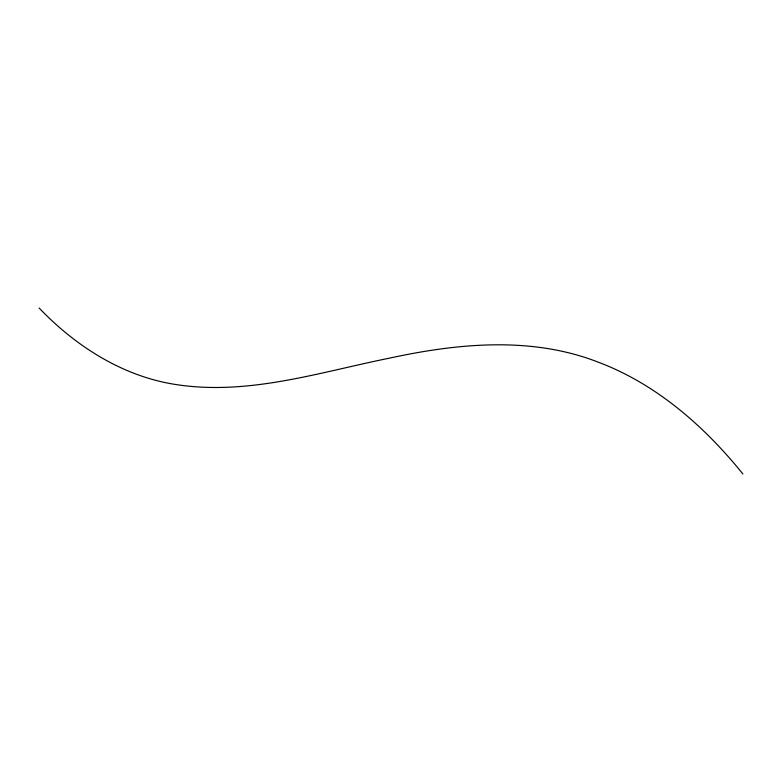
<?xml version="1.0" encoding="UTF-8"?>
<svg xmlns="http://www.w3.org/2000/svg" width="782" height="782" viewBox="0 0 782 782"><rect width="100%" height="100%" fill="white"/><g stroke="black" fill="none" stroke-linecap="round" stroke-linejoin="round"><path stroke-width="1.17" d="M39.1 308C76.235 346.856 124.338 377.354 178.306 384.891C249.526 395.242 319.545 372.3 388.566 358.332C456.825 343.484 530.313 336.094 597.028 361.695C655.609 383.463 704.123 425.867 742.9 474"/></g></svg>
